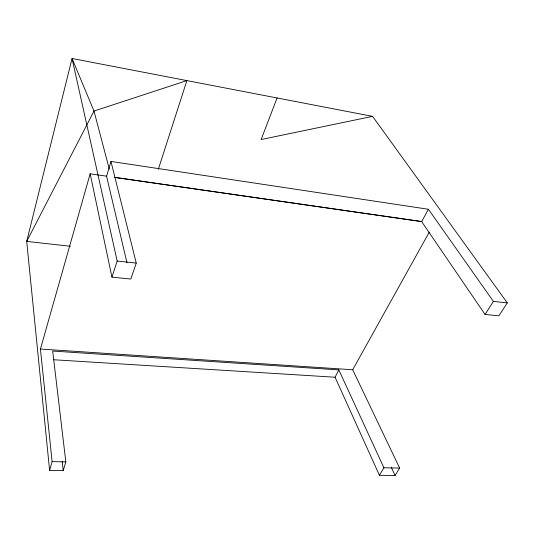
<?xml version="1.0" encoding="UTF-8"?>
<svg xmlns="http://www.w3.org/2000/svg" width="534" height="534" viewBox="0 0 534 534"><rect width="100%" height="100%" fill="white"/><g stroke="black" fill="none" stroke-linecap="round" stroke-linejoin="round"><path stroke-width="0.8" d="M429.323 232.07L352.7 369.755L399.652 468.078L395.067 475.514L379.414 475.28L383.926 467.784L338.823 369.895L52.686 351.058L65.829 461.897L63.232 470.621L49.609 470.421L52.105 461.636L40.43 349.036L90.159 173.81L106.66 176.187M114.83 177.455L421.673 221.61L485.052 314.453L498.869 315.828L507.3 302.891L493.403 301.396L428.422 209.268L110.972 161.435L106.58 176.267L127.005 262.855M158.358 169.205L186.873 80.601L94.004 111.052L26.7 241.395L49.609 470.421M110.972 161.435L136.243 263.082L130.817 279.035L111.953 277.153L117.18 261.039L72.043 58.486L372.592 116.359L507.3 302.891M277.093 97.969L261.133 139.534L372.592 116.359M379.414 475.28L335.072 377.231L338.823 369.895M421.673 221.61L428.422 209.268M485.052 314.453L493.403 301.396M52.105 461.636L65.829 461.897M383.926 467.784L399.652 468.078M53.827 359.756L335.072 377.231M40.43 349.036L352.7 369.755M117.18 261.039L136.243 263.082M70.381 246.267L26.7 241.395L72.043 58.486L94.004 111.052L109.296 169.144M114.91 177.368L421.807 221.55M391.262 467.197L395.067 475.514M90.159 173.81L111.953 277.153M62.191 461.503L63.232 470.621"/></g></svg>
